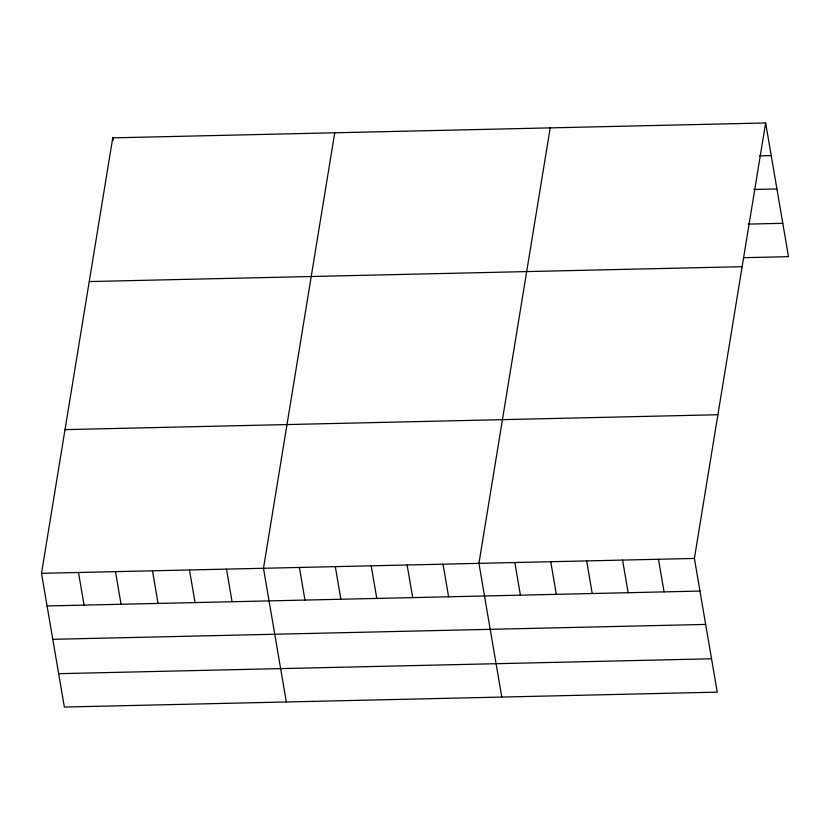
<?xml version="1.0" encoding="UTF-8"?>
<svg xmlns="http://www.w3.org/2000/svg" width="830" height="830" viewBox="0 0 830 830"><rect width="100%" height="100%" fill="white"/><g stroke="black" fill="none" stroke-linecap="round" stroke-linejoin="round"><path stroke-width="1.25" d="M765.644 122.965L694.388 558.445L717.245 692.147L64.356 707.036L41.5 573.333L112.756 137.853L765.644 122.965L788.5 256.667L743.618 257.694M334.739 132.79L263.484 568.27L286.34 701.973M550.197 127.882L478.931 563.352L501.787 697.055M759.678 155.853L771.226 155.594M753.837 189.468L776.922 188.95M748.172 224.1L782.794 223.312M89.246 281.567L742.134 266.679M65.02 429.629L717.898 414.741M41.5 573.333L694.388 558.445M47.071 605.952L699.96 591.064M52.778 639.308L705.666 624.419M58.65 673.68L711.538 658.792M658.481 559.264L664.052 591.883M622.573 560.084L628.144 592.703M586.665 560.904L592.236 593.523M550.747 561.723L556.328 594.342M514.839 562.543L520.42 595.162M443.023 564.172L448.605 596.801M407.115 564.991L412.697 597.621M371.207 565.811L376.789 598.44M335.299 566.631L340.871 599.26M299.391 567.45L304.963 600.069M226.486 569.11L232.058 601.74M189.489 569.961L195.06 602.58M112.756 137.853L113.191 140.363M152.492 570.801L158.063 603.42M115.495 571.642L121.066 604.271M78.497 572.492L84.069 605.112"/></g></svg>
